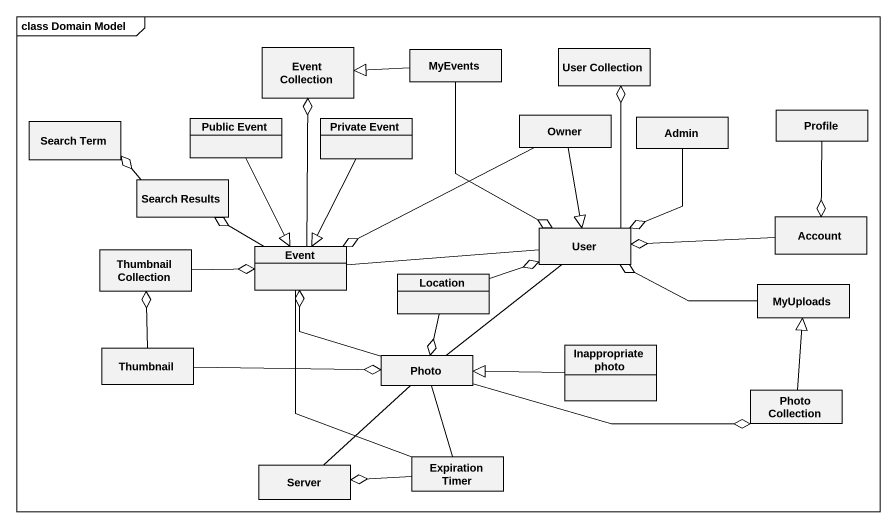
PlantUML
@startuml
mainframe class Domain Model
hide circle
hide empty members
class "Event Collection" as Event_Collection
class MyEvents
class "User Collection" as User_Collection
class "Search Term" as Search_Term
class "Public Event" as Public_Event
class "Private Event" as Private_Event
class Owner
class Admin
class Profile
class "Search Results" as Search_Results
class User
class Account
class "Thumbnail Collection" as Thumbnail_Collection
class Event
class Location
class MyUploads
class Thumbnail
class Photo
class "Inappropriate photo" as Inappropriate_photo
class "Photo Collection" as Photo_Collection
class Server
class "Expiration Timer" as Expiration_Timer
MyEvents -left-|> Event_Collection
MyEvents --o User
Public_Event --|> Event
Private_Event --|> Event
Owner --|> User
Owner -left-o Event
Admin --o User
Profile --o Account
Search_Results -left-o Search_Term
User -up-o User_Collection
User -- Photo
Account -left-o User
Thumbnail_Collection -right-o Event
Event -up-o Event_Collection
Event -left-o Search_Results
Event -right- User
Event -- Expiration_Timer
Location -right-o User
Location --o Photo
MyUploads -left-o User
Thumbnail -up-o Thumbnail_Collection
Thumbnail -right-o Photo
Photo -up-o Event
Photo -right-o Photo_Collection
Photo -- Server
Photo -- Expiration_Timer
Inappropriate_photo -left-|> Photo
Photo_Collection -up-|> MyUploads
Expiration_Timer -left-o Server
@enduml
